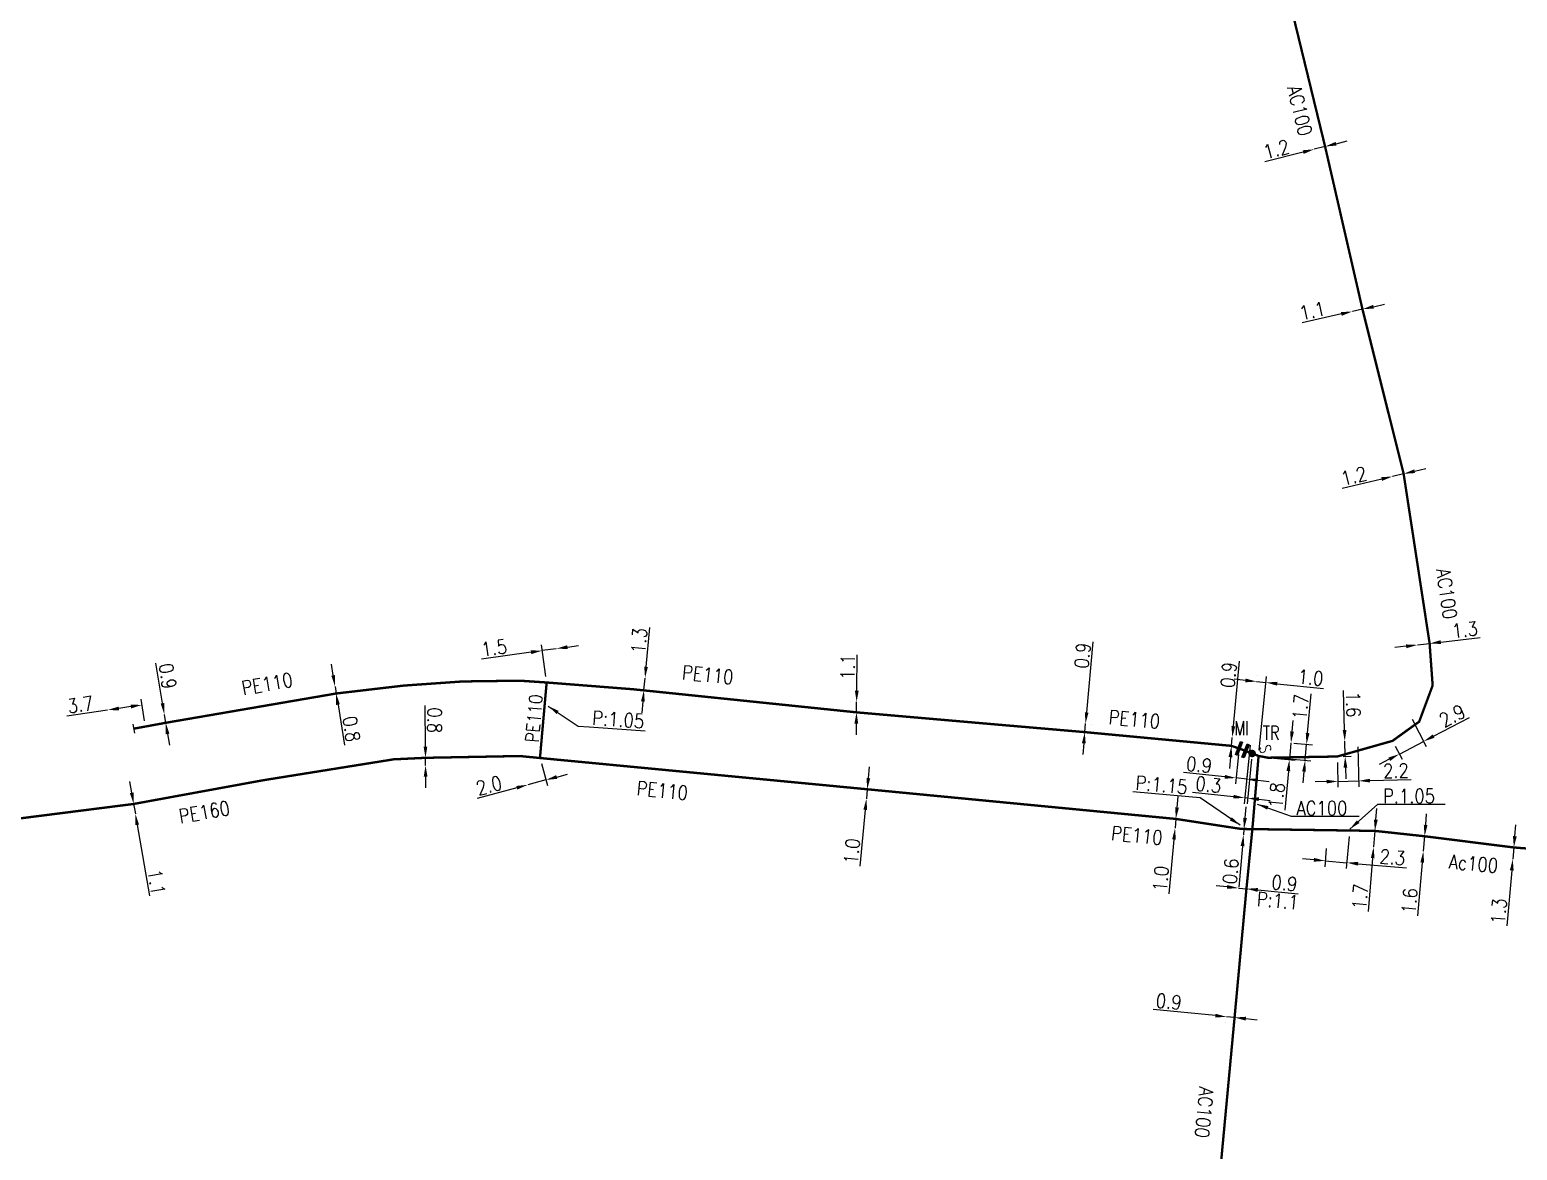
# Model space of a CAD drawing. Header units: millimetres. Extents: x 101000 to 102000, y 121011 to 122007.
# Drawn here: x 101409.7 to 101567.6, y 121459.5 to 121578.5 of the extents above; entities that cross this region are included whole.
import ezdxf
from ezdxf.enums import TextEntityAlignment as Align

# ---------------------------------------------------------------- set-up
doc = ezdxf.new("R2010")
doc.units = ezdxf.units.MM
doc.header["$PDMODE"] = 34
doc.linetypes.add('L_25_AP', pattern=[2000, 1000, 1000])
doc.linetypes.add('L_25_PE', pattern=[2000, 1000, 1000])
doc.layers.get('0').update_dxf_attribs({"linetype": 'CONTINUOUS'})
doc.layers.get('Defpoints').update_dxf_attribs({"linetype": 'CONTINUOUS'})
for name, color, linetype in [('L_150', 1, 'CONTINUOUS'), ('L_300', 7, 'CONTINUOUS'), ('L_340', 7, 'CONTINUOUS')]:
    doc.layers.add(name, color=color, linetype=linetype)
doc.styles.add('G_ROMANS', font='ROMANS.SHX', dxfattribs={"width": 0.75})
doc.styles.get("Standard").update_dxf_attribs({"font": 'romans.shx', "width": 0.85})
doc.dimstyles.get("Standard").update_dxf_attribs({"dimtxt": 1.5, "dimasz": 1.2, "dimexe": 0.625, "dimexo": 0.625, "dimgap": 0.25, "dimtad": 1, "dimdec": 1, "dimzin": 0, "dimdsep": 46, "dimtxsty": 'Standard', "dimcen": -0.5, "dimadec": 0, "dimazin": 0, "dimtfac": 1, "dimtdec": 1, "dimtmove": 0, "dimatfit": 3, "dimfxl": 0, "dimtolj": 1, "dimtzin": 0, "dimarcsym": 0})

# ---------------------------------------------------------------- blocks, each defined once
blk = doc.blocks.new('*D209')
at = {"layer": 'Defpoints', "color": 0, "linetype": 'Continuous', "transparency": 16777216}
for p in [(101546.08, 121565.77), (101546.08, 121565.77), (101547.24, 121566.07)]:
    blk.add_point(p, dxfattribs=at)
at = {"layer": 'L_150', "color": 0, "linetype": 'Continuous', "lineweight": -2, "transparency": 16777216}
for p, q in [((101547.24, 121566.07), (101546.08, 121565.77)), ((101548.41, 121566.37), (101549.57, 121566.66)), ((101544.92, 121565.48), (101540.86, 121564.44))]:
    blk.add_line(p, q, dxfattribs=at)
at = {"layer": 'L_150', "color": 0, "linetype": 'Continuous', "transparency": 16777216}
for points in [[(101544.87, 121565.67), (101544.97, 121565.28), (101546.08, 121565.77)], [(101548.36, 121566.56), (101548.45, 121566.17), (101547.24, 121566.07)]]:
    blk.add_solid(points, dxfattribs=at)
at = {"layer": 'L_150', "color": 0, "linetype": 'Continuous', "transparency": 16777216, "insert": (101542.06, 121565.78), "char_height": 1.5, "attachment_point": 5, "rotation": 14.3097}
blk.add_mtext('\\A1;1.2', dxfattribs=at)
blk = doc.blocks.new('*D210')
at = {"layer": 'Defpoints', "color": 0, "linetype": 'Continuous', "transparency": 16777216}
for p in [(101550.14, 121548.55), (101550.14, 121548.55), (101551.21, 121548.79)]:
    blk.add_point(p, dxfattribs=at)
at = {"layer": 'L_150', "color": 0, "linetype": 'Continuous', "lineweight": -2, "transparency": 16777216}
for p, q in [((101551.21, 121548.79), (101550.14, 121548.55)), ((101552.38, 121549.06), (101553.55, 121549.32)), ((101548.97, 121548.29), (101544.82, 121547.35))]:
    blk.add_line(p, q, dxfattribs=at)
at = {"layer": 'L_150', "color": 0, "linetype": 'Continuous', "transparency": 16777216}
for points in [[(101548.92, 121548.48), (101549.01, 121548.09), (101550.14, 121548.55)], [(101552.34, 121549.25), (101552.42, 121548.86), (101551.21, 121548.79)]]:
    blk.add_solid(points, dxfattribs=at)
at = {"layer": 'L_150', "color": 0, "linetype": 'Continuous', "transparency": 16777216, "insert": (101545.88, 121548.62), "char_height": 1.5, "attachment_point": 5, "rotation": 12.6915}
blk.add_mtext('\\A1;1.1', dxfattribs=at)
blk = doc.blocks.new('*D211')
at = {"layer": 'Defpoints', "color": 0, "linetype": 'Continuous', "transparency": 16777216}
for p in [(101554.41, 121531.03), (101554.41, 121531.03), (101555.58, 121531.31)]:
    blk.add_point(p, dxfattribs=at)
at = {"layer": 'L_150', "color": 0, "linetype": 'Continuous', "lineweight": -2, "transparency": 16777216}
for p, q in [((101555.58, 121531.31), (101554.41, 121531.03)), ((101556.75, 121531.59), (101557.92, 121531.86)), ((101553.25, 121530.75), (101549.07, 121529.75))]:
    blk.add_line(p, q, dxfattribs=at)
at = {"layer": 'L_150', "color": 0, "linetype": 'Continuous', "transparency": 16777216}
for points in [[(101553.2, 121530.95), (101553.29, 121530.56), (101554.41, 121531.03)], [(101556.7, 121531.78), (101556.79, 121531.39), (101555.58, 121531.31)]]:
    blk.add_solid(points, dxfattribs=at)
at = {"layer": 'L_150', "color": 0, "linetype": 'Continuous', "transparency": 16777216, "insert": (101550.29, 121531.07), "char_height": 1.5, "attachment_point": 5, "rotation": 13.3984}
blk.add_mtext('\\A1;1.2', dxfattribs=at)
blk = doc.blocks.new('*D470')
at = {"layer": 'Defpoints', "color": 0, "linetype": 'Continuous', "transparency": 16777216}
for p in [(101420.74, 121496.25), (101420.92, 121495.21), (101420.92, 121495.21)]:
    blk.add_point(p, dxfattribs=at)
at = {"layer": 'L_150', "color": 0, "linetype": 'Continuous', "lineweight": -2, "transparency": 16777216}
for p, q in [((101420.54, 121497.43), (101420.34, 121498.62)), ((101420.74, 121496.25), (101420.92, 121495.21)), ((101420.12, 121496.14), (101420.12, 121496.14)), ((101420.3, 121495.11), (101420.3, 121495.11)), ((101421.12, 121494.03), (101422.41, 121486.48))]:
    blk.add_line(p, q, dxfattribs=at)
at = {"layer": 'L_150', "color": 0, "linetype": 'Continuous', "transparency": 16777216}
for points in [[(101420.74, 121497.47), (101420.34, 121497.4), (101420.74, 121496.25)], [(101421.31, 121494.07), (101420.92, 121494), (101420.92, 121495.21)]]:
    blk.add_solid(points, dxfattribs=at)
at = {"layer": 'L_150', "color": 0, "linetype": 'Continuous', "transparency": 16777216, "insert": (101423.17, 121487.94), "char_height": 1.5, "attachment_point": 5, "rotation": 279.6687}
blk.add_mtext('\\A1;1.1', dxfattribs=at)
blk = doc.blocks.new('*D471')
at = {"layer": 'Defpoints', "color": 0, "linetype": 'Continuous', "transparency": 16777216}
for p in [(101451.73, 121501.15), (101451.73, 121500.35), (101451.73, 121500.35)]:
    blk.add_point(p, dxfattribs=at)
at = {"layer": 'L_150', "color": 0, "linetype": 'Continuous', "lineweight": -2, "transparency": 16777216}
for p, q in [((101451.72, 121502.35), (101451.69, 121506.72)), ((101451.73, 121500.35), (101451.73, 121501.15)), ((101452.35, 121501.16), (101452.35, 121501.16)), ((101452.36, 121500.36), (101452.36, 121500.36)), ((101451.74, 121499.15), (101451.74, 121497.95))]:
    blk.add_line(p, q, dxfattribs=at)
at = {"layer": 'L_150', "color": 0, "linetype": 'Continuous', "transparency": 16777216}
for points in [[(101451.92, 121502.35), (101451.52, 121502.35), (101451.73, 121501.15)], [(101451.94, 121499.15), (101451.54, 121499.15), (101451.73, 121500.35)]]:
    blk.add_solid(points, dxfattribs=at)
at = {"layer": 'L_150', "color": 0, "linetype": 'Continuous', "transparency": 16777216, "insert": (101452.7, 121505.14), "char_height": 1.5, "attachment_point": 5, "rotation": 270.3386}
blk.add_mtext('\\A1;0.8', dxfattribs=at)
blk = doc.blocks.new('*D472')
at = {"layer": 'Defpoints', "color": 0, "linetype": 'Continuous', "transparency": 16777216}
for p in [(101463.88, 121501.13), (101462.58, 121498.28), (101462.58, 121498.28)]:
    blk.add_point(p, dxfattribs=at)
at = {"layer": 'L_150', "color": 0, "linetype": 'Continuous', "lineweight": -2, "transparency": 16777216}
for p, q in [((101464.04, 121500.53), (101464.67, 121498.2)), ((101465.66, 121499.11), (101466.82, 121499.43)), ((101461.42, 121497.97), (101457.2, 121496.84)), ((101464.51, 121498.8), (101462.58, 121498.28))]:
    blk.add_line(p, q, dxfattribs=at)
at = {"layer": 'L_150', "color": 0, "linetype": 'Continuous', "transparency": 16777216}
for points in [[(101461.37, 121498.16), (101461.47, 121497.78), (101462.58, 121498.28)], [(101465.61, 121499.31), (101465.72, 121498.92), (101464.51, 121498.8)]]:
    blk.add_solid(points, dxfattribs=at)
at = {"layer": 'L_150', "color": 0, "linetype": 'Continuous', "transparency": 16777216, "insert": (101458.47, 121498.21), "char_height": 1.5, "attachment_point": 5, "rotation": 15.0656}
blk.add_mtext('\\A1;2.0', dxfattribs=at)
blk = doc.blocks.new('*D473')
at = {"layer": 'Defpoints', "color": 0, "linetype": 'Continuous', "transparency": 16777216}
for p in [(101465.6, 121512.74), (101465.6, 121512.74), (101464.59, 121509.15)]:
    blk.add_point(p, dxfattribs=at)
at = {"layer": 'L_150', "color": 0, "linetype": 'Continuous', "lineweight": -2, "transparency": 16777216}
for p, q in [((101462.93, 121512.36), (101457.67, 121511.62)), ((101464.51, 121509.77), (101464.03, 121513.15)), ((101465.6, 121512.74), (101464.12, 121512.53)), ((101466.79, 121512.91), (101467.98, 121513.07))]:
    blk.add_line(p, q, dxfattribs=at)
at = {"layer": 'L_150', "color": 0, "linetype": 'Continuous', "transparency": 16777216}
for points in [[(101462.9, 121512.56), (101462.96, 121512.16), (101464.12, 121512.53)], [(101466.76, 121513.1), (101466.82, 121512.71), (101465.6, 121512.74)]]:
    blk.add_solid(points, dxfattribs=at)
at = {"layer": 'L_150', "color": 0, "linetype": 'Continuous', "transparency": 16777216, "insert": (101459.01, 121512.82), "char_height": 1.5, "attachment_point": 5, "rotation": 8.0459}
blk.add_mtext('\\A1;1.5', dxfattribs=at)
blk = doc.blocks.new('*D474')
at = {"layer": 'Defpoints', "color": 0, "linetype": 'Continuous', "transparency": 16777216}
for p in [(101442.12, 121508.72), (101442.12, 121508.72), (101442.24, 121507.98)]:
    blk.add_point(p, dxfattribs=at)
at = {"layer": 'L_150', "color": 0, "linetype": 'Continuous', "lineweight": -2, "transparency": 16777216}
for p, q in [((101441.93, 121509.9), (101441.73, 121511.09)), ((101442.12, 121508.72), (101442.24, 121507.98)), ((101442.44, 121506.79), (101443.14, 121502.48))]:
    blk.add_line(p, q, dxfattribs=at)
at = {"layer": 'L_150', "color": 0, "linetype": 'Continuous', "transparency": 16777216}
for points in [[(101442.13, 121509.94), (101441.73, 121509.87), (101442.12, 121508.72)], [(101442.63, 121506.83), (101442.24, 121506.76), (101442.24, 121507.98)]]:
    blk.add_solid(points, dxfattribs=at)
at = {"layer": 'L_150', "color": 0, "linetype": 'Continuous', "transparency": 16777216, "insert": (101443.87, 121504.21), "char_height": 1.5, "attachment_point": 5, "rotation": 279.2912}
blk.add_mtext('\\A1;0.8', dxfattribs=at)
blk = doc.blocks.new('*D475')
at = {"layer": 'Defpoints', "color": 0, "linetype": 'Continuous', "transparency": 16777216}
for p in [(101424, 121505.75), (101424, 121505.75), (101424.15, 121504.87)]:
    blk.add_point(p, dxfattribs=at)
at = {"layer": 'L_150', "color": 0, "linetype": 'Continuous', "lineweight": -2, "transparency": 16777216}
for p, q in [((101423.81, 121506.94), (101423.11, 121511.19)), ((101424.15, 121504.87), (101424, 121505.75)), ((101424.34, 121503.68), (101424.54, 121502.5))]:
    blk.add_line(p, q, dxfattribs=at)
at = {"layer": 'L_150', "color": 0, "linetype": 'Continuous', "transparency": 16777216}
for points in [[(101424.01, 121506.97), (101423.61, 121506.91), (101424, 121505.75)], [(101424.54, 121503.71), (101424.15, 121503.65), (101424.15, 121504.87)]]:
    blk.add_solid(points, dxfattribs=at)
at = {"layer": 'L_150', "color": 0, "linetype": 'Continuous', "transparency": 16777216, "insert": (101424.35, 121509.82), "char_height": 1.5, "attachment_point": 5, "rotation": 279.2922}
blk.add_mtext('\\A1;0.9', dxfattribs=at)
blk = doc.blocks.new('*D476')
at = {"layer": 'Defpoints', "color": 0, "linetype": 'Continuous', "transparency": 16777216}
for p in [(101417.98, 121506.22), (101417.98, 121506.22), (101421.98, 121504.47)]:
    blk.add_point(p, dxfattribs=at)
at = {"layer": 'L_340', "color": 0, "linetype": 'Continuous', "lineweight": -2, "transparency": 16777216}
for p, q in [((101421.89, 121505.09), (101421.55, 121507.39)), ((101417.98, 121506.22), (101413.65, 121505.57)), ((101420.45, 121506.59), (101419.17, 121506.4))]:
    blk.add_line(p, q, dxfattribs=at)
at = {"layer": 'L_340', "color": 0, "linetype": 'Continuous', "transparency": 16777216}
for points in [[(101419.14, 121506.6), (101419.2, 121506.2), (101417.98, 121506.22)], [(101420.42, 121506.79), (101420.48, 121506.4), (101421.64, 121506.77)]]:
    blk.add_solid(points, dxfattribs=at)
at = {"layer": 'L_340', "color": 0, "linetype": 'Continuous', "transparency": 16777216, "insert": (101415.07, 121506.8), "char_height": 1.5, "attachment_point": 5, "rotation": 8.5247}
blk.add_mtext('\\A1;3.7', dxfattribs=at)
blk = doc.blocks.new('*D477')
at = {"layer": 'Defpoints', "color": 0, "linetype": 'Continuous', "transparency": 16777216}
for p in [(101475.04, 121509.62), (101475.04, 121509.62), (101473.77, 121508.43)]:
    blk.add_point(p, dxfattribs=at)
at = {"layer": 'L_150', "color": 0, "linetype": 'Continuous', "lineweight": -2, "transparency": 16777216}
for p, q in [((101475.15, 121510.82), (101475.53, 121514.99)), ((101474.92, 121508.33), (101475.04, 121509.62)), ((101474.39, 121508.38), (101475.54, 121508.27)), ((101474.81, 121507.13), (101474.7, 121505.94))]:
    blk.add_line(p, q, dxfattribs=at)
at = {"layer": 'L_150', "color": 0, "linetype": 'Continuous', "transparency": 16777216}
for points in [[(101474.95, 121510.84), (101475.34, 121510.8), (101475.04, 121509.62)], [(101474.61, 121507.15), (101475, 121507.12), (101474.92, 121508.33)]]:
    blk.add_solid(points, dxfattribs=at)
at = {"layer": 'L_150', "color": 0, "linetype": 'Continuous', "transparency": 16777216, "insert": (101474.4, 121513.59), "char_height": 1.5, "attachment_point": 5, "rotation": 84.7331}
blk.add_mtext('\\A1;1.3', dxfattribs=at)
blk = doc.blocks.new('L_340_07')
at = {"color": 0, "linetype": 'Continuous', "const_width": 0.25, "flags": 128}
blk.add_lwpolyline([(0, 0), (1.25, 0)], dxfattribs=at)
at = {"color": 0, "linetype": 'Continuous', "flags": 128}
blk.add_lwpolyline([(1.25, -0.5), (1.25, 0.5)], dxfattribs=at)
at = {"color": 0, "linetype": 'Continuous', "style": 'G_ROMANS', "width": 0.75, "flags": 3}
for tag, p in [('DEF_LEG', (0.72, -3.47)), ('DEF_COUP', (0.72, -5.97)), ('DEF_TYPE', (0.72, -8.47))]:
    blk.add_attdef(tag, text='', height=1.2, dxfattribs=at).set_placement(p, align=Align.MIDDLE)
blk = doc.blocks.new('*D478')
at = {"layer": 'Defpoints', "color": 0, "linetype": 'Continuous', "transparency": 16777216}
for p in [(101498.63, 121497.81), (101498.63, 121497.81), (101498.54, 121496.81)]:
    blk.add_point(p, dxfattribs=at)
at = {"layer": 'L_150', "color": 0, "linetype": 'Continuous', "lineweight": -2, "transparency": 16777216}
for p, q in [((101498.75, 121499), (101498.86, 121500.2)), ((101498.01, 121497.87), (101498.01, 121497.87)), ((101498.63, 121497.81), (101498.54, 121496.81)), ((101497.92, 121496.87), (101497.92, 121496.87)), ((101498.42, 121495.62), (101497.85, 121489.64))]:
    blk.add_line(p, q, dxfattribs=at)
at = {"layer": 'L_150', "color": 0, "linetype": 'Continuous', "transparency": 16777216}
for points in [[(101498.55, 121499.02), (101498.95, 121498.98), (101498.63, 121497.81)], [(101498.22, 121495.64), (101498.62, 121495.6), (101498.54, 121496.81)]]:
    blk.add_solid(points, dxfattribs=at)
at = {"layer": 'L_150', "color": 0, "linetype": 'Continuous', "transparency": 16777216, "insert": (101497, 121491.23), "char_height": 1.5, "attachment_point": 5, "rotation": 84.5177}
blk.add_mtext('\\A1;1.0', dxfattribs=at)
blk = doc.blocks.new('*D479')
at = {"layer": 'Defpoints', "color": 0, "linetype": 'Continuous', "transparency": 16777216}
for p in [(101497.49, 121505.98), (101497.5, 121507.08), (101497.5, 121507.08)]:
    blk.add_point(p, dxfattribs=at)
at = {"layer": 'L_150', "color": 0, "linetype": 'Continuous', "lineweight": -2, "transparency": 16777216}
for p, q in [((101497.52, 121508.28), (101497.56, 121512.1)), ((101496.86, 121505.98), (101496.86, 121505.98)), ((101496.88, 121507.08), (101496.88, 121507.08)), ((101497.49, 121505.98), (101497.5, 121507.08)), ((101497.47, 121504.78), (101497.46, 121503.58))]:
    blk.add_line(p, q, dxfattribs=at)
at = {"layer": 'L_150', "color": 0, "linetype": 'Continuous', "transparency": 16777216}
for points in [[(101497.32, 121508.28), (101497.72, 121508.27), (101497.5, 121507.08)], [(101497.27, 121504.78), (101497.67, 121504.77), (101497.49, 121505.98)]]:
    blk.add_solid(points, dxfattribs=at)
at = {"layer": 'L_150', "color": 0, "linetype": 'Continuous', "transparency": 16777216, "insert": (101496.55, 121510.8), "char_height": 1.5, "attachment_point": 5, "rotation": 89.2778}
blk.add_mtext('\\A1;1.1', dxfattribs=at)
blk = doc.blocks.new('*D647')
at = {"layer": 'Defpoints', "color": 0, "linetype": 'Continuous', "transparency": 16777216}
for p in [(101557.05, 121513.14), (101557.05, 121513.14), (101558.34, 121513.29)]:
    blk.add_point(p, dxfattribs=at)
at = {"layer": 'L_150', "color": 0, "linetype": 'Continuous', "lineweight": -2, "transparency": 16777216}
for p, q in [((101559.53, 121513.44), (101563.69, 121513.94)), ((101555.85, 121512.99), (101554.66, 121512.85)), ((101557.05, 121513.14), (101558.34, 121513.29))]:
    blk.add_line(p, q, dxfattribs=at)
at = {"layer": 'L_150', "color": 0, "linetype": 'Continuous', "transparency": 16777216}
for points in [[(101559.5, 121513.64), (101559.55, 121513.24), (101558.34, 121513.29)], [(101555.83, 121513.19), (101555.88, 121512.79), (101557.05, 121513.14)]]:
    blk.add_solid(points, dxfattribs=at)
at = {"layer": 'L_150', "color": 0, "linetype": 'Continuous', "transparency": 16777216, "insert": (101562.08, 121514.76), "char_height": 1.5, "attachment_point": 5, "rotation": 6.9237}
blk.add_mtext('\\A1;1.3', dxfattribs=at)
blk = doc.blocks.new('*D648')
at = {"layer": 'Defpoints', "color": 0, "linetype": 'Continuous', "transparency": 16777216}
for p in [(101543.32, 121502.76), (101545.27, 121502.58), (101540.18, 121501.35)]:
    blk.add_point(p, dxfattribs=at)
at = {"layer": 'L_150', "color": 0, "linetype": 'Continuous', "lineweight": -2, "transparency": 16777216}
for p, q in [((101545.39, 121503.78), (101545.78, 121507.95)), ((101543.94, 121502.71), (101545.9, 121502.52)), ((101545.12, 121500.89), (101545.27, 121502.58)), ((101540.8, 121501.29), (101545.74, 121500.83)), ((101545, 121499.69), (101544.89, 121498.5))]:
    blk.add_line(p, q, dxfattribs=at)
at = {"layer": 'L_150', "color": 0, "linetype": 'Continuous', "transparency": 16777216}
for points in [[(101545.19, 121503.79), (101545.59, 121503.76), (101545.27, 121502.58)], [(101544.8, 121499.71), (101545.2, 121499.67), (101545.12, 121500.89)]]:
    blk.add_solid(points, dxfattribs=at)
at = {"layer": 'L_150', "color": 0, "linetype": 'Continuous', "transparency": 16777216, "insert": (101544.64, 121506.55), "char_height": 1.5, "attachment_point": 5, "rotation": 84.6558}
blk.add_mtext('\\A1;1.7', dxfattribs=at)
blk = doc.blocks.new('*D649')
at = {"layer": 'Defpoints', "color": 0, "linetype": 'Continuous', "transparency": 16777216}
for p in [(101538.31, 121493.6), (101538.58, 121492.97), (101538.58, 121492.97)]:
    blk.add_point(p, dxfattribs=at)
at = {"layer": 'L_150', "color": 0, "linetype": 'Continuous', "lineweight": -2, "transparency": 16777216}
for p, q in [((101538.74, 121494.77), (101538.85, 121495.96)), ((101538.63, 121493.57), (101538.58, 121492.97)), ((101538.93, 121493.54), (101539.26, 121493.51)), ((101538.47, 121491.78), (101538.07, 121487.43)), ((101539.2, 121492.92), (101539.2, 121492.92))]:
    blk.add_line(p, q, dxfattribs=at)
at = {"layer": 'L_150', "color": 0, "linetype": 'Continuous', "transparency": 16777216}
for points in [[(101538.55, 121494.78), (101538.94, 121494.75), (101538.63, 121493.57)], [(101538.27, 121491.8), (101538.67, 121491.76), (101538.58, 121492.97)]]:
    blk.add_solid(points, dxfattribs=at)
at = {"layer": 'L_150', "color": 0, "linetype": 'Continuous', "transparency": 16777216, "insert": (101537.22, 121489.1), "char_height": 1.5, "attachment_point": 5, "rotation": 84.7457}
blk.add_mtext('\\A1;0.6', dxfattribs=at)
blk = doc.blocks.new('*D650')
at = {"layer": 'Defpoints', "color": 0, "linetype": 'Continuous', "transparency": 16777216}
for p in [(101549.85, 121493.43), (101547.43, 121492.14), (101547.25, 121490.21)]:
    blk.add_point(p, dxfattribs=at)
at = {"layer": 'L_150', "color": 0, "linetype": 'Continuous', "lineweight": -2, "transparency": 16777216}
for p, q in [((101547.37, 121491.52), (101547.2, 121489.59)), ((101549.79, 121492.81), (101549.49, 121489.39)), ((101546.06, 121490.32), (101544.86, 121490.43)), ((101547.25, 121490.21), (101549.55, 121490.01)), ((101550.74, 121489.9), (101555.88, 121489.45))]:
    blk.add_line(p, q, dxfattribs=at)
at = {"layer": 'L_150', "color": 0, "linetype": 'Continuous', "transparency": 16777216}
for points in [[(101546.08, 121490.52), (101546.04, 121490.12), (101547.25, 121490.21)], [(101550.76, 121490.1), (101550.72, 121489.71), (101549.55, 121490.01)]]:
    blk.add_solid(points, dxfattribs=at)
at = {"layer": 'L_150', "color": 0, "linetype": 'Continuous', "transparency": 16777216, "insert": (101554.39, 121490.59), "char_height": 1.5, "attachment_point": 5, "rotation": 354.9323}
blk.add_mtext('\\A1;2.3', dxfattribs=at)
blk = doc.blocks.new('*D651')
at = {"layer": 'Defpoints', "color": 0, "linetype": 'Continuous', "transparency": 16777216}
for p in [(101552.53, 121493.39), (101552.39, 121491.7), (101552.39, 121491.7)]:
    blk.add_point(p, dxfattribs=at)
at = {"layer": 'L_150', "color": 0, "linetype": 'Continuous', "lineweight": -2, "transparency": 16777216}
for p, q in [((101552.63, 121494.59), (101552.73, 121495.78)), ((101552.53, 121493.39), (101552.39, 121491.7)), ((101552.29, 121490.5), (101551.83, 121484.84))]:
    blk.add_line(p, q, dxfattribs=at)
at = {"layer": 'L_150', "color": 0, "linetype": 'Continuous', "transparency": 16777216}
for points in [[(101552.43, 121494.6), (101552.83, 121494.57), (101552.53, 121493.39)], [(101552.1, 121490.52), (101552.49, 121490.49), (101552.39, 121491.7)]]:
    blk.add_solid(points, dxfattribs=at)
at = {"layer": 'L_150', "color": 0, "linetype": 'Continuous', "transparency": 16777216, "insert": (101550.95, 121486.41), "char_height": 1.5, "attachment_point": 5, "rotation": 85.2997}
blk.add_mtext('\\A1;1.7', dxfattribs=at)
blk = doc.blocks.new('*D652')
at = {"layer": 'Defpoints', "color": 0, "linetype": 'Continuous', "transparency": 16777216}
for p in [(101557.81, 121492.82), (101557.67, 121491.23), (101557.67, 121491.23)]:
    blk.add_point(p, dxfattribs=at)
at = {"layer": 'L_150', "color": 0, "linetype": 'Continuous', "lineweight": -2, "transparency": 16777216}
for p, q in [((101557.92, 121494.02), (101558.02, 121495.21)), ((101557.81, 121492.82), (101557.67, 121491.23)), ((101557.56, 121490.03), (101557.06, 121484.37))]:
    blk.add_line(p, q, dxfattribs=at)
at = {"layer": 'L_150', "color": 0, "linetype": 'Continuous', "transparency": 16777216}
for points in [[(101557.72, 121494.04), (101558.11, 121494), (101557.81, 121492.82)], [(101557.36, 121490.05), (101557.76, 121490.02), (101557.67, 121491.23)]]:
    blk.add_solid(points, dxfattribs=at)
at = {"layer": 'L_150', "color": 0, "linetype": 'Continuous', "transparency": 16777216, "insert": (101556.2, 121485.95), "char_height": 1.5, "attachment_point": 5, "rotation": 84.9335}
blk.add_mtext('\\A1;1.6', dxfattribs=at)
blk = doc.blocks.new('*D653')
at = {"layer": 'Defpoints', "color": 0, "linetype": 'Continuous', "transparency": 16777216}
for p in [(101567.28, 121491.63), (101567.17, 121490.39), (101567.17, 121490.39)]:
    blk.add_point(p, dxfattribs=at)
at = {"layer": 'L_150', "color": 0, "linetype": 'Continuous', "lineweight": -2, "transparency": 16777216}
for p, q in [((101567.39, 121492.83), (101567.49, 121494.02)), ((101567.28, 121491.63), (101567.17, 121490.39)), ((101567.06, 121489.19), (101566.54, 121483.29))]:
    blk.add_line(p, q, dxfattribs=at)
at = {"layer": 'L_150', "color": 0, "linetype": 'Continuous', "transparency": 16777216}
for points in [[(101567.19, 121492.85), (101567.59, 121492.81), (101567.28, 121491.63)], [(101566.86, 121489.21), (101567.26, 121489.18), (101567.17, 121490.39)]]:
    blk.add_solid(points, dxfattribs=at)
at = {"layer": 'L_150', "color": 0, "linetype": 'Continuous', "transparency": 16777216, "insert": (101565.68, 121484.87), "char_height": 1.5, "attachment_point": 5, "rotation": 84.9338}
blk.add_mtext('\\A1;1.3', dxfattribs=at)
blk = doc.blocks.new('*D660')
at = {"layer": 'Defpoints', "color": 0, "linetype": 'Continuous', "transparency": 16777216}
for p in [(101536.78, 121473.65), (101536.78, 121473.65), (101537.63, 121473.57)]:
    blk.add_point(p, dxfattribs=at)
at = {"layer": 'L_150', "color": 0, "linetype": 'Continuous', "lineweight": -2, "transparency": 16777216}
for p, q in [((101535.59, 121473.77), (101529, 121474.42)), ((101536.72, 121473.03), (101536.72, 121473.03)), ((101537.63, 121473.57), (101536.78, 121473.65)), ((101537.57, 121472.95), (101537.57, 121472.95)), ((101538.82, 121473.45), (101540.02, 121473.33))]:
    blk.add_line(p, q, dxfattribs=at)
at = {"layer": 'L_150', "color": 0, "linetype": 'Continuous', "transparency": 16777216}
for points in [[(101535.61, 121473.97), (101535.57, 121473.57), (101536.78, 121473.65)], [(101538.84, 121473.65), (101538.8, 121473.25), (101537.63, 121473.57)]]:
    blk.add_solid(points, dxfattribs=at)
at = {"layer": 'L_150', "color": 0, "linetype": 'Continuous', "transparency": 16777216, "insert": (101530.65, 121475.26), "char_height": 1.5, "attachment_point": 5, "rotation": 354.3623}
blk.add_mtext('\\A1;0.9', dxfattribs=at)
blk = doc.blocks.new('*D661')
at = {"layer": 'Defpoints', "color": 0, "linetype": 'Continuous', "transparency": 16777216}
for p in [(101538.05, 121487.32), (101538.05, 121487.32), (101538.89, 121487.24)]:
    blk.add_point(p, dxfattribs=at)
at = {"layer": 'L_150', "color": 0, "linetype": 'Continuous', "lineweight": -2, "transparency": 16777216}
for p, q in [((101536.85, 121487.44), (101535.66, 121487.56)), ((101538.05, 121487.32), (101538.89, 121487.24)), ((101540.09, 121487.12), (101544.38, 121486.7))]:
    blk.add_line(p, q, dxfattribs=at)
at = {"layer": 'L_150', "color": 0, "linetype": 'Continuous', "transparency": 16777216}
for points in [[(101536.87, 121487.64), (101536.83, 121487.24), (101538.05, 121487.32)], [(101540.11, 121487.32), (101540.07, 121486.92), (101538.89, 121487.24)]]:
    blk.add_solid(points, dxfattribs=at)
at = {"layer": 'L_150', "color": 0, "linetype": 'Continuous', "transparency": 16777216, "insert": (101542.93, 121487.84), "char_height": 1.5, "attachment_point": 5, "rotation": 354.3623}
blk.add_mtext('\\A1;0.9', dxfattribs=at)
blk = doc.blocks.new('*D662')
at = {"layer": 'Defpoints', "color": 0, "linetype": 'Continuous', "transparency": 16777216}
for p in [(101531.4, 121494.66), (101531.31, 121493.67), (101531.31, 121493.67)]:
    blk.add_point(p, dxfattribs=at)
at = {"layer": 'L_150', "color": 0, "linetype": 'Continuous', "lineweight": -2, "transparency": 16777216}
for p, q in [((101531.52, 121495.86), (101531.63, 121497.05)), ((101531.4, 121494.66), (101531.31, 121493.67)), ((101531.19, 121492.47), (101530.64, 121486.72))]:
    blk.add_line(p, q, dxfattribs=at)
at = {"layer": 'L_150', "color": 0, "linetype": 'Continuous', "transparency": 16777216}
for points in [[(101531.32, 121495.88), (101531.72, 121495.84), (101531.4, 121494.66)], [(101531, 121492.49), (101531.39, 121492.46), (101531.31, 121493.67)]]:
    blk.add_solid(points, dxfattribs=at)
at = {"layer": 'L_150', "color": 0, "linetype": 'Continuous', "transparency": 16777216, "insert": (101529.79, 121488.31), "char_height": 1.5, "attachment_point": 5, "rotation": 84.5198}
blk.add_mtext('\\A1;1.0', dxfattribs=at)
blk = doc.blocks.new('*D663')
at = {"layer": 'Defpoints', "color": 0, "linetype": 'Continuous', "transparency": 16777216}
for p in [(101521.81, 121504.78), (101521.81, 121504.78), (101521.73, 121503.88)]:
    blk.add_point(p, dxfattribs=at)
at = {"layer": 'L_150', "color": 0, "linetype": 'Continuous', "lineweight": -2, "transparency": 16777216}
for p, q in [((101521.93, 121505.97), (101522.63, 121513.47)), ((101521.73, 121503.88), (101521.81, 121504.78)), ((101522.44, 121504.72), (101522.44, 121504.72)), ((101521.62, 121502.69), (101521.51, 121501.49)), ((101522.35, 121503.82), (101522.35, 121503.82))]:
    blk.add_line(p, q, dxfattribs=at)
at = {"layer": 'L_150', "color": 0, "linetype": 'Continuous', "transparency": 16777216}
for points in [[(101521.73, 121505.99), (101522.12, 121505.95), (101521.81, 121504.78)], [(101521.42, 121502.7), (101521.82, 121502.67), (101521.73, 121503.88)]]:
    blk.add_solid(points, dxfattribs=at)
at = {"layer": 'L_150', "color": 0, "linetype": 'Continuous', "transparency": 16777216, "insert": (101521.49, 121512.01), "char_height": 1.5, "attachment_point": 5, "rotation": 84.6593}
blk.add_mtext('\\A1;0.9', dxfattribs=at)
blk = doc.blocks.new('*D664')
at = {"layer": 'Defpoints', "color": 0, "linetype": 'Continuous', "transparency": 16777216}
for p in [(101537.39, 121503.32), (101537.3, 121502.42), (101537.3, 121502.42)]:
    blk.add_point(p, dxfattribs=at)
at = {"layer": 'L_150', "color": 0, "linetype": 'Continuous', "lineweight": -2, "transparency": 16777216}
for p, q in [((101537.5, 121504.51), (101538.14, 121511.41)), ((101537.3, 121502.42), (101537.39, 121503.32)), ((101537.19, 121501.23), (101537.08, 121500.03))]:
    blk.add_line(p, q, dxfattribs=at)
at = {"layer": 'L_150', "color": 0, "linetype": 'Continuous', "transparency": 16777216}
for points in [[(101537.3, 121504.53), (101537.7, 121504.5), (101537.39, 121503.32)], [(101536.99, 121501.25), (101537.39, 121501.21), (101537.3, 121502.42)]]:
    blk.add_solid(points, dxfattribs=at)
at = {"layer": 'L_150', "color": 0, "linetype": 'Continuous', "transparency": 16777216, "insert": (101537, 121509.96), "char_height": 1.5, "attachment_point": 5, "rotation": 84.6491}
blk.add_mtext('\\A1;0.9', dxfattribs=at)
blk = doc.blocks.new('*D665')
at = {"layer": 'Defpoints', "color": 0, "linetype": 'Continuous', "transparency": 16777216}
for p in [(101543.32, 121502.76), (101543.62, 121502.74), (101541.17, 121501.16)]:
    blk.add_point(p, dxfattribs=at)
at = {"layer": 'L_150', "color": 0, "linetype": 'Continuous', "lineweight": -2, "transparency": 16777216}
for p, q in [((101543.73, 121503.93), (101543.84, 121505.13)), ((101543.62, 121502.74), (101543.45, 121500.94)), ((101543.94, 121502.71), (101544.24, 121502.68)), ((101541.79, 121501.1), (101544.07, 121500.89)), ((101543.34, 121499.75), (101542.95, 121495.58))]:
    blk.add_line(p, q, dxfattribs=at)
at = {"layer": 'L_150', "color": 0, "linetype": 'Continuous', "transparency": 16777216}
for points in [[(101543.53, 121503.95), (101543.93, 121503.91), (101543.62, 121502.74)], [(101543.14, 121499.77), (101543.54, 121499.73), (101543.45, 121500.94)]]:
    blk.add_solid(points, dxfattribs=at)
at = {"layer": 'L_150', "color": 0, "linetype": 'Continuous', "transparency": 16777216, "insert": (101542.09, 121497.16), "char_height": 1.5, "attachment_point": 5, "rotation": 84.6558}
blk.add_mtext('\\A1;1.8', dxfattribs=at)
blk = doc.blocks.new('*D666')
at = {"layer": 'Defpoints', "color": 0, "linetype": 'Continuous', "transparency": 16777216}
for p in [(101539.35, 121503.13), (101538.1, 121502.15), (101538.92, 121498.89)]:
    blk.add_point(p, dxfattribs=at)
at = {"layer": 'L_340', "color": 0, "linetype": 'Continuous', "lineweight": -2, "transparency": 16777216}
for p, q in [((101538.04, 121501.52), (101537.72, 121498.39)), ((101539.29, 121502.51), (101538.85, 121498.27)), ((101536.59, 121499.13), (101532.21, 121499.58)), ((101538.92, 121498.89), (101537.78, 121499.01)), ((101540.11, 121498.77), (101541.31, 121498.65))]:
    blk.add_line(p, q, dxfattribs=at)
at = {"layer": 'L_340', "color": 0, "linetype": 'Continuous', "transparency": 16777216}
for points in [[(101536.61, 121499.33), (101536.57, 121498.93), (101537.78, 121499.01)], [(101540.13, 121498.97), (101540.09, 121498.57), (101538.92, 121498.89)]]:
    blk.add_solid(points, dxfattribs=at)
at = {"layer": 'L_340', "color": 0, "linetype": 'Continuous', "transparency": 16777216, "insert": (101533.86, 121500.41), "char_height": 1.5, "attachment_point": 5, "rotation": 354.1711}
blk.add_mtext('\\A1;0.9', dxfattribs=at)
blk = doc.blocks.new('L_340_16')
at = {"linetype": 'Continuous'}
blk.add_hatch(color=0, dxfattribs=at).paths.add_polyline_path([(0.125, 0.75), (-0.125, 0.75), (-0.125, -0.75), (0.125, -0.75)])
at = {"color": 0, "linetype": 'Continuous'}
blk.add_lwpolyline([(-0.125, 0.75), (0.125, 0.75), (0.125, -0.75), (-0.125, -0.75)], close=True, dxfattribs=at)
at = {"color": 0, "linetype": 'Continuous', "width": 0.75}
for tag, height, flags, p in [('MI', 1.5, 8, (0, 3)), ('DEF_LEG', 1.2, 3, (0, -5)), ('DEF_COUP', 1.2, 3, (0, -7.5)), ('DEF_TYPE', 1.2, 3, (0, -10))]:
    blk.add_attdef(tag, text='', height=height, dxfattribs=dict(at, flags=flags)).set_placement(p, align=Align.MIDDLE)
blk = doc.blocks.new('*D401')
at = {"layer": 'Defpoints', "color": 0, "linetype": 'Continuous', "transparency": 16777216}
for p in [(101539.97, 121509.25), (101539.97, 121509.25), (101540.18, 121501.35)]:
    blk.add_point(p, dxfattribs=at)
at = {"layer": 'L_150', "color": 0, "linetype": 'Continuous', "lineweight": -2, "transparency": 16777216}
for p, q in [((101538.78, 121509.37), (101537.59, 121509.49)), ((101539.97, 121509.25), (101540.97, 121509.15)), ((101540.04, 121509.87), (101540.04, 121509.87)), ((101540.24, 121501.97), (101541.03, 121509.77)), ((101542.16, 121509.02), (101547.09, 121508.52))]:
    blk.add_line(p, q, dxfattribs=at)
at = {"layer": 'L_150', "color": 0, "linetype": 'Continuous', "transparency": 16777216}
for points in [[(101538.8, 121509.57), (101538.76, 121509.17), (101539.97, 121509.25)], [(101542.19, 121509.22), (101542.14, 121508.82), (101540.97, 121509.15)]]:
    blk.add_solid(points, dxfattribs=at)
at = {"layer": 'L_150', "color": 0, "linetype": 'Continuous', "transparency": 16777216, "insert": (101545.7, 121509.67), "char_height": 1.5, "attachment_point": 5, "rotation": 354.1711}
blk.add_mtext('\\A1;1.0', dxfattribs=at)
blk = doc.blocks.new('L_340_19')
at = {"linetype": 'Continuous'}
blk.add_hatch(color=0, dxfattribs=at).paths.add_polyline_path([(0.125, 0.75), (-0.125, 0.75), (-0.125, -0.75), (0.125, -0.75)])
at = {"color": 0, "linetype": 'Continuous'}
blk.add_lwpolyline([(-0.125, 0.75), (0.125, 0.75), (0.125, -0.75), (-0.125, -0.75)], close=True, dxfattribs=at)
at = {"color": 0, "linetype": 'Continuous', "width": 0.75}
for tag, height, flags, p in [('TR', 1.5, 8, (0, 3)), ('DEF_LEG', 1.2, 3, (0, -5)), ('DEF_COUP', 1.2, 3, (0, -7.5)), ('DEF_TYPE', 1.2, 3, (0, -10))]:
    blk.add_attdef(tag, text='', height=height, dxfattribs=dict(at, flags=flags)).set_placement(p, align=Align.MIDDLE)
blk = doc.blocks.new('*D424')
at = {"layer": 'Defpoints', "color": 0, "linetype": 'Continuous', "transparency": 16777216}
for p in [(101556.19, 121505.8), (101554.4, 121502.95), (101557.7, 121502.89)]:
    blk.add_point(p, dxfattribs=at)
at = {"layer": 'L_150', "color": 0, "linetype": 'Continuous', "lineweight": -2, "transparency": 16777216}
for p, q in [((101556.47, 121505.24), (101557.99, 121502.34)), ((101558.76, 121503.45), (101562.59, 121505.44)), ((101555.13, 121501.55), (101557.7, 121502.89)), ((101554.06, 121501), (101553, 121500.45)), ((101554.69, 121502.39), (101555.42, 121501))]:
    blk.add_line(p, q, dxfattribs=at)
at = {"layer": 'L_150', "color": 0, "linetype": 'Continuous', "transparency": 16777216}
for points in [[(101558.67, 121503.63), (101558.85, 121503.27), (101557.7, 121502.89)], [(101553.97, 121501.18), (101554.15, 121500.82), (101555.13, 121501.55)]]:
    blk.add_solid(points, dxfattribs=at)
at = {"layer": 'L_150', "color": 0, "linetype": 'Continuous', "transparency": 16777216, "insert": (101560.74, 121505.61), "char_height": 1.5, "attachment_point": 5, "rotation": 27.5257}
blk.add_mtext('\\A1;2.9', dxfattribs=at)
blk = doc.blocks.new('*D425')
at = {"layer": 'Defpoints', "color": 0, "linetype": 'Continuous', "transparency": 16777216}
for p in [(101539.35, 121503.13), (101539.5, 121501.61), (101538.71, 121496.9)]:
    blk.add_point(p, dxfattribs=at)
at = {"layer": 'L_300', "color": 0, "linetype": 'Continuous', "lineweight": -2, "transparency": 16777216}
for p, q in [((101539.29, 121502.51), (101538.65, 121496.28)), ((101539.43, 121500.99), (101538.95, 121496.25)), ((101537.52, 121497.02), (101533.17, 121497.47)), ((101539.01, 121496.87), (101538.71, 121496.9)), ((101540.21, 121496.75), (101541.4, 121496.63))]:
    blk.add_line(p, q, dxfattribs=at)
at = {"layer": 'L_300', "color": 0, "linetype": 'Continuous', "transparency": 16777216}
for points in [[(101537.54, 121497.22), (101537.5, 121496.83), (101538.71, 121496.9)], [(101540.23, 121496.95), (101540.19, 121496.55), (101539.01, 121496.87)]]:
    blk.add_solid(points, dxfattribs=at)
at = {"layer": 'L_300', "color": 0, "linetype": 'Continuous', "transparency": 16777216, "insert": (101534.85, 121498.3), "char_height": 1.5, "attachment_point": 5, "rotation": 354.1711}
blk.add_mtext('\\A1;0.3', dxfattribs=at)
blk = doc.blocks.new('L_300_11')
at = {"color": 0, "linetype": 'Continuous', "const_width": 0.497, "flags": 128}
blk.add_lwpolyline([(-0.25, 0, 1), (0.25, 0, 1)], format="xyb", close=True, dxfattribs=at)
at = {"color": 0, "linetype": 'Continuous', "style": 'G_ROMANS', "width": 0.75}
blk.add_text('S', height=1.5, dxfattribs=at).set_placement((0, 1.85), align=Align.MIDDLE)
at = {"color": 0, "linetype": 'Continuous', "width": 0.75, "flags": 3}
for tag, p in [('DEF_LEG', (0, -5)), ('DEF_COUP', (0, -7.5)), ('DEF_TYPE', (0, -10))]:
    blk.add_attdef(tag, text='', height=1.2, dxfattribs=at).set_placement(p, align=Align.MIDDLE)
blk = doc.blocks.new('*D426')
at = {"layer": 'Defpoints', "color": 0, "linetype": 'Continuous', "transparency": 16777216}
for p in [(101550.7, 121502.94), (101548.54, 121501.29), (101550.8, 121498.7)]:
    blk.add_point(p, dxfattribs=at)
at = {"layer": 'L_150', "color": 0, "linetype": 'Continuous', "lineweight": -2, "transparency": 16777216}
for p, q in [((101550.71, 121502.31), (101550.81, 121498.07)), ((101548.55, 121500.66), (101548.61, 121498.02)), ((101547.4, 121498.62), (101546.2, 121498.59)), ((101548.6, 121498.65), (101550.8, 121498.7)), ((101552, 121498.73), (101556.37, 121498.83))]:
    blk.add_line(p, q, dxfattribs=at)
at = {"layer": 'L_150', "color": 0, "linetype": 'Continuous', "transparency": 16777216}
for points in [[(101547.39, 121498.82), (101547.4, 121498.42), (101548.6, 121498.65)], [(101551.99, 121498.93), (101552, 121498.53), (101550.8, 121498.7)]]:
    blk.add_solid(points, dxfattribs=at)
at = {"layer": 'L_150', "color": 0, "linetype": 'Continuous', "transparency": 16777216, "insert": (101554.76, 121499.79), "char_height": 1.5, "attachment_point": 5, "rotation": 1.3427}
blk.add_mtext('\\A1;2.2', dxfattribs=at)
blk = doc.blocks.new('*D427')
at = {"layer": 'Defpoints', "color": 0, "linetype": 'Continuous', "transparency": 16777216}
for p in [(101549.33, 121502.91), (101549.33, 121502.91), (101548.54, 121501.29)]:
    blk.add_point(p, dxfattribs=at)
at = {"layer": 'L_150', "color": 0, "linetype": 'Continuous', "lineweight": -2, "transparency": 16777216}
for p, q in [((101549.31, 121504.1), (101549.21, 121508.29)), ((101549.37, 121501.31), (101549.33, 121502.91)), ((101549.16, 121501.3), (101550, 121501.32)), ((101549.4, 121500.11), (101549.43, 121498.91))]:
    blk.add_line(p, q, dxfattribs=at)
at = {"layer": 'L_150', "color": 0, "linetype": 'Continuous', "transparency": 16777216}
for points in [[(101549.51, 121504.11), (101549.11, 121504.1), (101549.33, 121502.91)], [(101549.6, 121500.11), (101549.2, 121500.1), (101549.37, 121501.31)]]:
    blk.add_solid(points, dxfattribs=at)
at = {"layer": 'L_150', "color": 0, "linetype": 'Continuous', "transparency": 16777216, "insert": (101550.24, 121506.82), "char_height": 1.5, "attachment_point": 5, "rotation": 271.3427}
blk.add_mtext('\\A1;1.6', dxfattribs=at)

msp = doc.modelspace()

# ---------------------------------------------------------------- linework, layer by layer
at = {"layer": 'L_150', "linetype": 'L_25_AP', "const_width": 0.25, "flags": 128}
for points in [[(101537.32, 121607.09), (101537.82, 121604.77), (101547.24, 121566.07), (101551.21, 121548.79), (101555.58, 121531.31), (101558.34, 121513.29), (101558.66, 121508.83), (101557.23, 121504.99), (101554.4, 121502.95), (101548.54, 121501.29), (101541.17, 121501.16), (101540.18, 121501.35), (101538.91, 121501.84)], [(101366.52, 121497.52), (101366.07, 121497.51), (101365.42, 121497.5), (101366.11, 121488.33), (101369.96, 121488.93), (101397.2, 121493.26), (101420.74, 121496.25), (101434.5, 121498.77), (101448.35, 121500.99), (101451.73, 121501.15), (101461.72, 121501.34), (101463.88, 121501.13), (101498.63, 121497.81), (101498.63, 121497.81), (101531.4, 121494.66), (101538.31, 121493.6), (101539.52, 121493.58)], [(101532.41, 121406.42), (101531.68, 121410.26), (101533.8, 121433.72), (101535.4, 121449.63), (101536.28, 121459.11), (101537.63, 121473.57), (101537.63, 121473.57), (101538.89, 121487.24), (101539.52, 121493.58), (101540.18, 121501.35)]]:
    msp.add_lwpolyline(points, dxfattribs=at)
at = {"layer": 'L_150', "linetype": 'L_25_PE', "const_width": 0.25, "flags": 128}
for points in [[(101538.68, 121501.93), (101538.34, 121502.06), (101537.3, 121502.42), (101521.73, 121503.88), (101513.59, 121504.58), (101497.49, 121505.98), (101473.77, 121508.43), (101464.59, 121509.15), (101461.74, 121509.34), (101455.68, 121509.26), (101449.41, 121508.82), (101442.24, 121507.98), (101424.15, 121504.87), (101421.98, 121504.47)], [(101463.88, 121501.13), (101464.59, 121509.15)]]:
    msp.add_lwpolyline(points, dxfattribs=at)
at = {"layer": 'L_150', "linetype": 'L_25_AP', "flags": 128}
msp.add_lwpolyline([(101539.52, 121493.58, 0.25, 0.25, 0), (101549.85, 121493.43, 0.25, 0.25, 0), (101552.53, 121493.39, 0.25, 0.25, 0), (101557.81, 121492.82, 0.25, 0.25, 0), (101567.28, 121491.63, 0.25, 0.25, 0), (101573.1, 121491.17, 0.25, 0.25, 0), (101575.62, 121490.22, 0.25, 0.25, 0), (101589.7, 121484.95, 0.25, 0.25, 0), (101595.09, 121481.92, 0.25, 0.25, 0), (101595.09, 121481.92, 0.25, 0.25, 0), (101602.34, 121479.42, 0.25, 0.25, 0), (101611.13, 121474.72, 0, 0, 0)], format="xyseb", dxfattribs=at)

# ---------------------------------------------------------------- block references
at = {"layer": 'L_300', "xscale": 0.8, "yscale": 0.8, "zscale": 0.8, "rotation": 288.7741678123862}
msp.add_blockref('L_300_11', (101539.5, 121501.61), dxfattribs=at)
at = {"layer": 'L_340', "rotation": 190.277080866404}
msp.add_blockref('L_340_07', (101421.98, 121504.47), dxfattribs=at)
at = {"layer": 'L_340'}
ref = msp.add_blockref('L_340_16', (101538.1, 121502.15), dxfattribs=dict(at, rotation=339.5926088899326))
ref.add_attrib('MI', 'MI', dxfattribs={"layer": '0', "color": 0, "linetype": 'Continuous', "height": 1.5, "width": 0.75, "flags": 8}).set_placement((101538.37, 121504.31), align=Align.MIDDLE)
ref = msp.add_blockref('L_340_19', (101538.8, 121501.89), dxfattribs=dict(at, rotation=338.6896876462114))
ref.add_attrib('TR', 'TR', dxfattribs={"layer": '0', "color": 0, "linetype": 'Continuous', "height": 1.5, "width": 0.75, "flags": 8}).set_placement((101541.51, 121503.81), align=Align.MIDDLE)

# ---------------------------------------------------------------- texts
at = {"layer": 'L_150', "linetype": 'Continuous', "width": 0.85}
msp.add_text('AC100', height=1.5, rotation=283.6776, dxfattribs=at).set_placement((101543.19, 121572.33))
for s, height, rotation, p in [('AC100', 1.5, 278.3014, (101560.15, 121518.58)), ('PE110', 1.5, 354.2365, (101481.7, 121509.97)), ('PE110', 1.5, 9.9297, (101434.91, 121509)), ('PE110', 1.4, 85.0589, (101463.26, 121505.34)), ('PE110', 1.5, 354.656, (101526.99, 121505.24)), ('PE110', 1.5, 354.2365, (101476.87, 121497.67)), ('PE160', 1.5, 9.9297, (101428.24, 121495.39)), ('PE110', 1.5, 354.2365, (101527.26, 121492.91)), ('Ac100', 1.5, 354.9361, (101562.99, 121489.91)), ('P:1.1', 1.5, 354.9044, (101542.21, 121485.98)), ('AC100', 1.5, 264.3623, (101534.41, 121463.49))]:
    msp.add_text(s, height=height, rotation=rotation, dxfattribs=at).set_placement(p, align=Align.MIDDLE)
at = {"layer": 'L_150', "linetype": 'Continuous', "char_height": 1.5}
for s, insert, attachment_point, rotation in [('\\A1;P:1.05', (101469.39, 121504.66), 7, 356.0339), ('\\A1;P:1.15', (101532.55, 121497.27), 9, 354.7457)]:
    msp.add_mtext(s, dxfattribs=dict(at, insert=insert, attachment_point=attachment_point, rotation=rotation))
at = {"layer": 'L_150', "linetype": 'Continuous', "char_height": 1.5, "attachment_point": 7}
for s, insert in [('\\A1;P.1.05', (101553.39, 121496.34)), ('\\A1;AC100', (101544.2, 121495.05))]:
    msp.add_mtext(s, dxfattribs=dict(at, insert=insert))

# ---------------------------------------------------------------- dimensions: what is measured, and where the dimension line sits
at = {"layer": 'L_150', "linetype": 'Continuous'}
for base, p1, p2, angle, picture, middle in [((101546.08, 121565.77), (101547.24, 121566.07), (101546.08, 121565.77), 14.3097, '*D209', (101542.31, 121564.81)), ((101550.14, 121548.55), (101551.21, 121548.79), (101550.14, 121548.55), 12.6915, '*D210', (101546.1, 121547.64)), ((101554.41, 121531.03), (101555.58, 121531.31), (101554.41, 121531.03), 13.3984, '*D211', (101550.52, 121530.1)), ((101557.05, 121513.14), (101558.34, 121513.29), (101557.05, 121513.14), 6.9237, '*D647', (101562.2, 121513.76)), ((101442.122127, 121508.718814), (101442.243216, 121507.978653), (101442.122127, 121508.718814), 279.291174, '*D474', (101442.886717, 121504.045229)), ((101539.97, 121509.25), (101540.18, 121501.35), (101539.97, 121509.25), 354.1711, '*D401', (101545.6, 121508.67)), ((101545.27, 121502.58), (101540.18, 121501.35), (101543.32, 121502.76), 264.6558, '*D648', (101545.64, 121506.46)), ((101549.33, 121502.91), (101548.54, 121501.29), (101549.33, 121502.91), 271.3427, '*D427', (101549.24, 121506.8)), ((101557.7, 121502.89), (101554.4, 121502.95), (101556.19, 121505.8), 207.5257, '*D424', (101561.21, 121504.72)), ((101543.62, 121502.74), (101541.17, 121501.16), (101543.32, 121502.76), 264.6558, '*D665', (101543.09, 121497.07)), ((101550.8, 121498.7), (101548.54, 121501.29), (101550.7, 121502.94), 181.3427, '*D426', (101554.78, 121498.79)), ((101538.58, 121492.97), (101538.31, 121493.6), (101538.58, 121492.97), 84.7457, '*D649', (101538.21, 121489)), ((101552.39, 121491.7), (101552.53, 121493.39), (101552.39, 121491.7), 85.2997, '*D651', (101551.95, 121486.33)), ((101557.67, 121491.23), (101557.81, 121492.82), (101557.67, 121491.23), 84.9335, '*D652', (101557.19, 121485.86)), ((101547.25, 121490.21), (101549.85, 121493.43), (101547.43, 121492.14), 354.9323, '*D650', (101554.3, 121489.59)), ((101567.17, 121490.39), (101567.28, 121491.63), (101567.17, 121490.39), 84.9338, '*D653', (101566.67, 121484.78)), ((101538.05, 121487.32), (101538.89, 121487.24), (101538.05, 121487.32), 354.3623, '*D661', (101542.83, 121486.85)), ((101536.78, 121473.65), (101537.63, 121473.57), (101536.78, 121473.65), 354.3623, '*D660', (101530.55, 121474.27))]:
    dim = msp.add_linear_dim(base=base, p1=p1, p2=p2, angle=angle, dimstyle='Standard', dxfattribs=at)
    dim.commit()
    dim.dimension.update_dxf_attribs({"geometry": picture, "text_midpoint": middle, "dimtype": 160})
for base, p1, p2, angle, text, picture, middle in [((101465.6, 121512.74), (101464.59, 121509.15), (101465.6, 121512.74), 188.0459, '1.5', '*D473', (101459.15, 121511.83)), ((101475.04, 121509.62), (101473.77, 121508.43), (101475.04, 121509.62), 264.7331, '1.3', '*D477', (101475.39, 121513.5)), ((101497.5, 121507.08), (101497.49, 121505.98), (101497.5, 121507.08), 269.2778, '1.1', '*D479', (101497.55, 121510.79)), ((101521.81, 121504.78), (101521.73, 121503.88), (101521.81, 121504.78), 264.6593, '0.9', '*D663', (101522.48, 121511.92)), ((101424, 121505.75), (101424.15, 121504.87), (101424, 121505.75), 279.2922, '0.9', '*D475', (101423.36, 121509.66)), ((101537.3, 121502.42), (101537.39, 121503.32), (101537.3, 121502.42), 84.6491, '0.9', '*D664', (101538, 121509.86)), ((101451.73, 121500.35), (101451.73, 121501.15), (101451.73, 121500.35), 90.3386, '0.8', '*D471', (101451.7, 121505.14)), ((101462.58, 121498.28), (101463.88, 121501.13), (101462.58, 121498.28), 15.0656, '2.0', '*D472', (101458.73, 121497.25)), ((101498.63, 121497.81), (101498.54, 121496.81), (101498.63, 121497.81), 264.5177, '1.0', '*D478', (101497.99, 121491.13)), ((101420.92, 121495.21), (101420.74, 121496.25), (101420.92, 121495.21), 99.6687, '1.1', '*D470', (101422.18, 121487.77)), ((101531.31, 121493.67), (101531.4, 121494.66), (101531.31, 121493.67), 84.5198, '1.0', '*D662', (101530.79, 121488.21))]:
    dim = msp.add_linear_dim(base=base, p1=p1, p2=p2, angle=angle, text=text, dimstyle='Standard', dxfattribs=at)
    dim.commit()
    dim.dimension.update_dxf_attribs({"geometry": picture, "text_midpoint": middle, "dimtype": 160})
at = {"layer": 'L_300', "linetype": 'Continuous'}
dim = msp.add_linear_dim(base=(101538.71, 121496.9), p1=(101539.5, 121501.61), p2=(101539.35, 121503.13), angle=354.1711, dimstyle='Standard', dxfattribs=at)
dim.commit()
dim.dimension.update_dxf_attribs({"geometry": '*D425', "text_midpoint": (101534.75, 121497.31), "dimtype": 160})
at = {"layer": 'L_340', "linetype": 'Continuous'}
for base, p1, p2, angle, text, picture, middle in [((101417.98, 121506.22), (101421.98, 121504.47), (101417.98, 121506.22), 8.5247, '3.7', '*D476', (101415.22, 121505.81)), ((101538.92, 121498.89), (101538.1, 121502.15), (101539.35, 121503.13), 174.1711, '0.9', '*D666', (101533.76, 121499.42))]:
    dim = msp.add_linear_dim(base=base, p1=p1, p2=p2, angle=angle, text=text, dimstyle='Standard', dxfattribs=at)
    dim.commit()
    dim.dimension.update_dxf_attribs({"geometry": picture, "text_midpoint": middle, "dimtype": 160})

# ---------------------------------------------------------------- leaders
at = {"layer": 'L_150', "linetype": 'Continuous', "annotation_type": 0, "has_hookline": 1, "text_width": 5.71}
for points, hookline_direction, horizontal_direction in [([(101464.76, 121506.64), (101467.93, 121504.51), (101469.12, 121504.43)], 0, (0.997605, -0.069166, 0)), ([(101538.23, 121493.99), (101533.97, 121496.89), (101532.78, 121497)], 1, (0.995798, -0.091577, 0))]:
    msp.add_leader(points, dimstyle='Standard', dxfattribs=dict(at, hookline_direction=hookline_direction, horizontal_direction=horizontal_direction))
at = {"layer": 'L_150', "linetype": 'Continuous', "annotation_type": 0, "has_hookline": 1, "hookline_direction": 0}
for points, text_width in [([(101540.02, 121496.24), (101543.65, 121494.95), (101544.85, 121494.95)], 5.77), ([(101549.86, 121493.57), (101552.84, 121496.23), (101554.04, 121496.23)], 5.71)]:
    msp.add_leader(points, dimstyle='Standard', override={"dimgap": 0.25, "dimtad": 1}, dxfattribs=dict(at, text_width=text_width))

doc.saveas('drawing.dxf')
